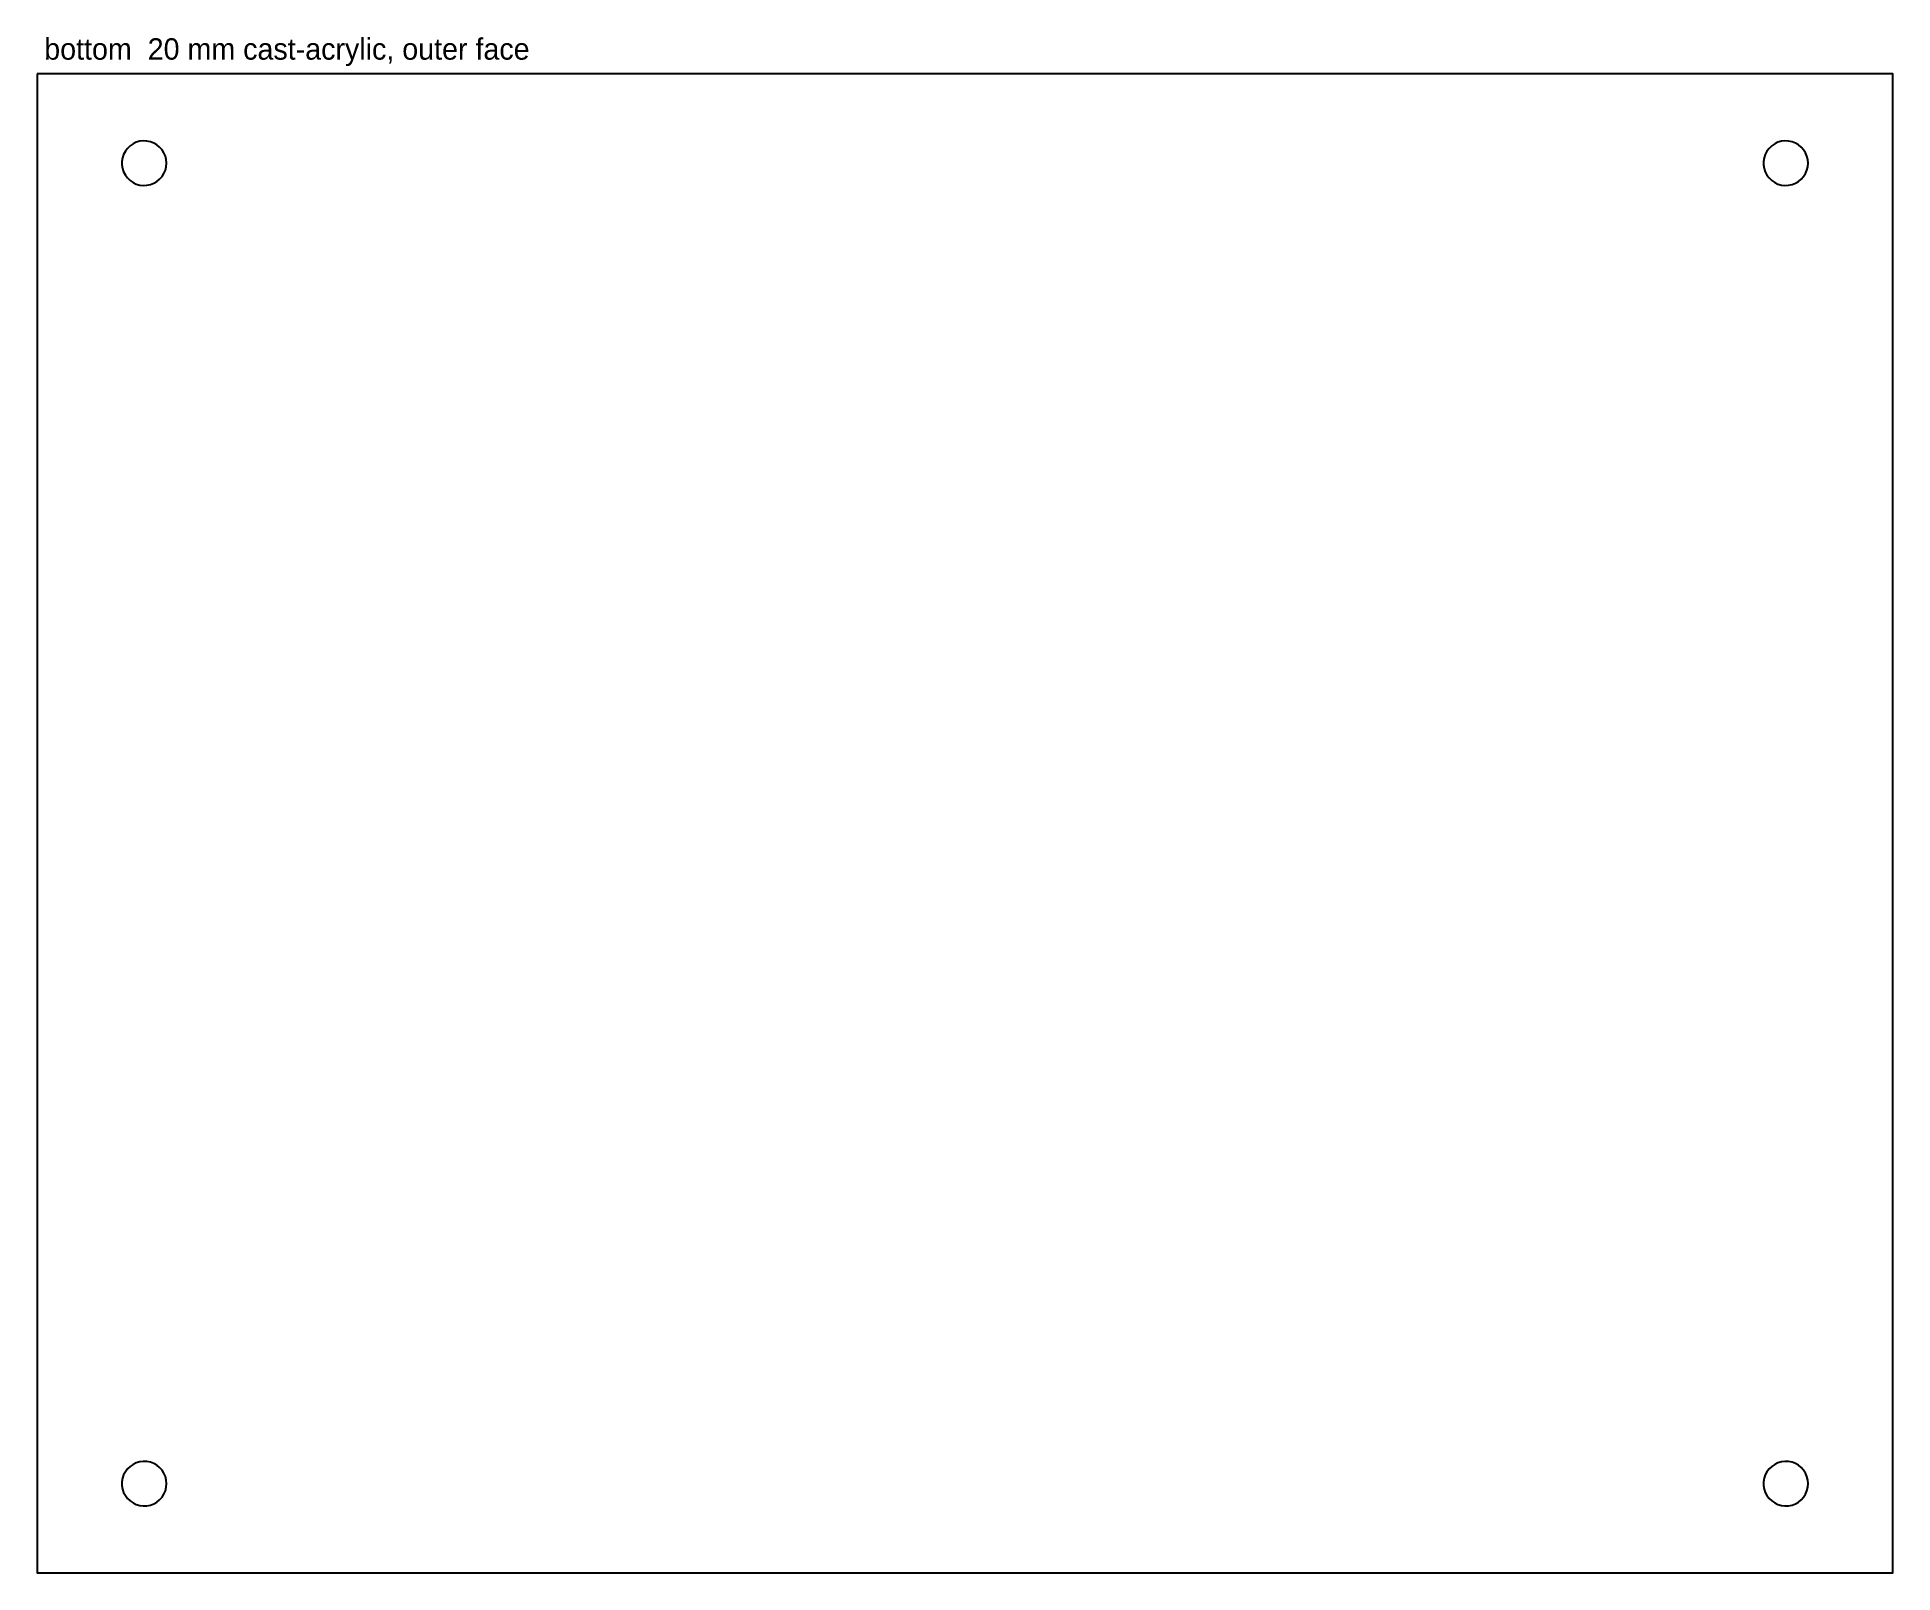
# Model space of a CAD drawing. Header units: millimetres. Extents: x 0 to 520, y 0 to 430.
import ezdxf

# ---------------------------------------------------------------- set-up
doc = ezdxf.new("R2010")
doc.units = ezdxf.units.MM
for name, color, linetype in [('CUT_OUTSIDE', 1, 'Continuous'), ('NOTES', 7, 'Continuous'), ('POCKET_15MM', 3, 'Continuous')]:
    doc.layers.add(name, color=color, linetype=linetype)

msp = doc.modelspace()

# ---------------------------------------------------------------- linework, layer by layer
at = {"layer": 'CUT_OUTSIDE'}
msp.add_lwpolyline([(0, 420), (0, 0), (520, 0), (520, 420), (0, 420)], close=True, dxfattribs=at)
at = {"layer": 'POCKET_15MM'}
for points in [[(36.25, 395), (36.17, 396), (35.93, 396.98), (35.53, 397.9), (35, 398.75), (34.33, 399.51), (33.55, 400.14), (32.68, 400.65), (31.74, 401), (30.75, 401.2), (29.75, 401.24), (28.75, 401.12), (27.78, 400.84), (26.88, 400.41), (26.05, 399.84), (25.32, 399.14), (24.72, 398.34), (24.25, 397.45), (23.93, 396.5), (23.77, 395.5), (23.77, 394.5), (23.93, 393.5), (24.25, 392.55), (24.72, 391.66), (25.32, 390.86), (26.05, 390.16), (26.88, 389.59), (27.78, 389.16), (28.75, 388.88), (29.75, 388.76), (30.75, 388.8), (31.74, 389), (32.68, 389.35), (33.55, 389.86), (34.33, 390.49), (35, 391.25), (35.53, 392.1), (35.93, 393.02), (36.17, 394), (36.25, 395)], [(496.25, 395), (496.17, 396), (495.93, 396.98), (495.53, 397.9), (495, 398.75), (494.33, 399.51), (493.55, 400.14), (492.68, 400.65), (491.74, 401), (490.75, 401.2), (489.75, 401.24), (488.75, 401.12), (487.78, 400.84), (486.88, 400.41), (486.05, 399.84), (485.32, 399.14), (484.72, 398.34), (484.25, 397.45), (483.93, 396.5), (483.77, 395.5), (483.77, 394.5), (483.93, 393.5), (484.25, 392.55), (484.72, 391.66), (485.32, 390.86), (486.05, 390.16), (486.88, 389.59), (487.78, 389.16), (488.75, 388.88), (489.75, 388.76), (490.75, 388.8), (491.74, 389), (492.68, 389.35), (493.55, 389.86), (494.33, 390.49), (495, 391.25), (495.53, 392.1), (495.93, 393.02), (496.17, 394), (496.25, 395)], [(36.25, 25), (36.17, 26), (35.93, 26.98), (35.53, 27.9), (35, 28.75), (34.33, 29.51), (33.55, 30.14), (32.68, 30.65), (31.74, 31), (30.75, 31.2), (29.75, 31.24), (28.75, 31.12), (27.78, 30.84), (26.88, 30.41), (26.05, 29.84), (25.32, 29.14), (24.72, 28.34), (24.25, 27.45), (23.93, 26.5), (23.77, 25.5), (23.77, 24.5), (23.93, 23.5), (24.25, 22.55), (24.72, 21.66), (25.32, 20.86), (26.05, 20.16), (26.88, 19.59), (27.78, 19.16), (28.75, 18.88), (29.75, 18.76), (30.75, 18.8), (31.74, 19), (32.68, 19.35), (33.55, 19.86), (34.33, 20.49), (35, 21.25), (35.53, 22.1), (35.93, 23.02), (36.17, 24), (36.25, 25)], [(496.25, 25), (496.17, 26), (495.93, 26.98), (495.53, 27.9), (495, 28.75), (494.33, 29.51), (493.55, 30.14), (492.68, 30.65), (491.74, 31), (490.75, 31.2), (489.75, 31.24), (488.75, 31.12), (487.78, 30.84), (486.88, 30.41), (486.05, 29.84), (485.32, 29.14), (484.72, 28.34), (484.25, 27.45), (483.93, 26.5), (483.77, 25.5), (483.77, 24.5), (483.93, 23.5), (484.25, 22.55), (484.72, 21.66), (485.32, 20.86), (486.05, 20.16), (486.88, 19.59), (487.78, 19.16), (488.75, 18.88), (489.75, 18.76), (490.75, 18.8), (491.74, 19), (492.68, 19.35), (493.55, 19.86), (494.33, 20.49), (495, 21.25), (495.53, 22.1), (495.93, 23.02), (496.17, 24), (496.25, 25)]]:
    msp.add_lwpolyline(points, close=True, dxfattribs=at)

# ---------------------------------------------------------------- texts
at = {"layer": 'NOTES'}
msp.add_text('bottom  20 mm cast-acrylic, outer face', height=6, dxfattribs=at).set_placement((2, 424))

doc.saveas('drawing.dxf')
